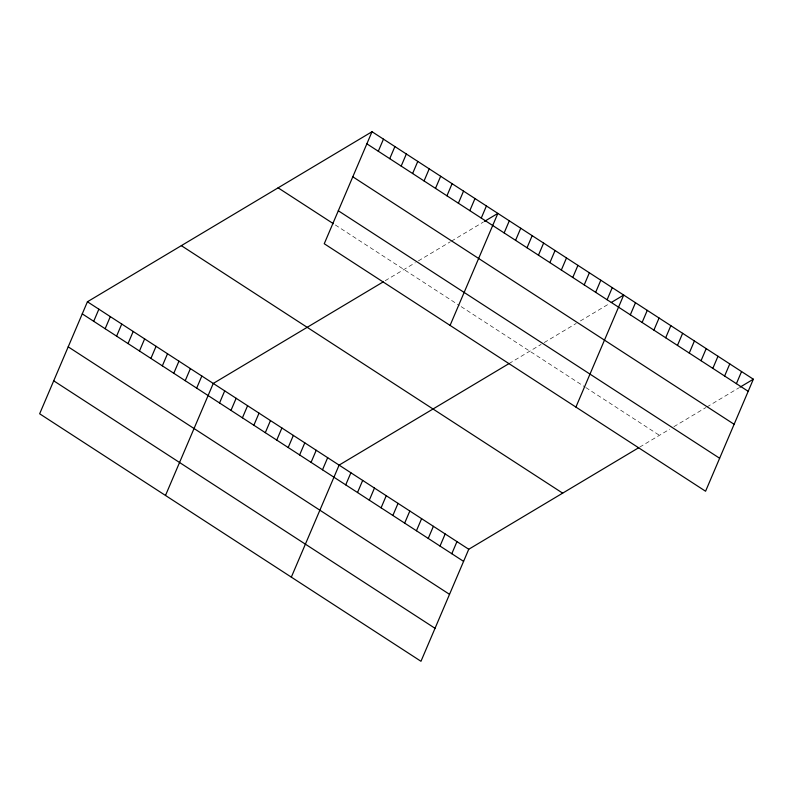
<?xml version="1.0" encoding="UTF-8"?>
<svg xmlns="http://www.w3.org/2000/svg" width="793" height="793" viewBox="0 0 793 793"><rect width="100%" height="100%" fill="white"/><g stroke="black" fill="none" stroke-linecap="round" stroke-linejoin="round"><path stroke-width="0.59" stroke-dasharray="3.96 2.97" d="M385.19 280.712L415.294 262.721M418.397 260.877L450.384 241.756M451.425 241.141L483.413 222.02M509.047 363.571L541.133 344.4M544.236 342.546L576.224 323.425M580.357 320.967L609.252 303.699M639.683 447.123L669.758 429.162M673.881 426.693L705.879 407.572M706.91 406.958L738.898 387.846M335.31 224.954L459.236 305.394M461.149 306.633L584.788 386.875M585.769 387.519L659.429 435.327"/><path stroke-width="1.19" d="M372.026 131.717L324.248 243.738L705.572 491.234L753.35 379.213L372.026 131.717L87.428 301.766L39.65 413.787L420.974 661.283L468.752 549.262L638.702 447.718M93.703 321.304L98.867 309.191M105.152 328.728L110.306 316.615M116.591 336.153L121.745 324.04M128.03 343.577L133.194 331.464M139.469 351.002L144.633 338.889M150.908 358.426L156.072 346.323M162.347 365.851L167.511 353.747M173.786 373.275L178.95 361.172M185.225 380.699L190.389 368.596M196.664 388.124L201.828 376.021M165.489 495.466L213.267 383.445L383.207 281.892M219.542 402.973L224.706 390.87M230.981 410.397L236.145 398.294M242.42 417.822L247.585 405.719M253.859 425.246L259.024 413.143M378.301 151.245L383.465 139.142M265.308 432.671L270.463 420.568M389.74 158.669L394.904 146.566M276.747 440.095L281.902 427.992M401.179 166.094L406.343 153.991M288.186 447.52L293.351 435.416M412.618 173.518L417.782 161.415M299.625 454.944L304.79 442.841M424.057 180.943L429.221 168.84M311.064 462.369L316.229 450.265M435.506 188.367L440.66 176.264M322.503 469.793L327.668 457.69M446.945 195.792L452.099 183.689M291.328 577.135L339.107 465.114L509.047 363.571M458.384 203.216L463.548 191.113M345.728 484.87L350.893 472.767M469.823 210.641L474.987 198.537M357.514 492.522L362.679 480.419M481.262 218.065L486.426 205.962M369.3 500.175L374.465 488.062M450.077 325.408L497.865 213.386L484.444 221.406M381.086 507.817L386.25 495.714M504.14 232.914L509.304 220.811M392.872 515.47L398.036 503.367M515.579 240.338L520.743 228.235M404.658 523.122L409.822 511.019M527.018 247.763L532.182 235.66M416.444 530.765L421.608 518.662M538.457 255.197L543.621 243.084M428.23 538.417L433.394 526.314M549.896 262.622L555.06 250.509M440.016 546.07L445.18 533.967M561.335 270.046L566.499 257.933M451.802 553.722L456.966 541.609M572.774 277.471L577.938 265.358M584.213 284.895L589.377 272.782M595.662 292.32L600.816 280.216M607.101 299.744L612.255 287.641M575.916 407.087L623.704 295.065L611.314 302.46M630.326 314.821L635.49 302.708M642.112 322.464L647.276 310.36M653.898 330.116L659.062 318.013M665.684 337.768L670.848 325.665M677.47 345.411L682.634 333.308M689.256 353.063L694.42 340.96M701.042 360.716L706.206 348.613M712.828 368.368L717.992 356.255M724.614 376.011L729.778 363.908M736.4 383.663L741.564 371.56M739.928 387.222L753.35 379.213M366.862 143.82L748.186 391.316M352.796 176.789L734.12 424.285M338.304 210.76L719.638 458.255M278.105 187.832L333.397 223.715M181.349 245.652L562.673 493.147M87.428 301.766L468.752 549.262M82.264 313.869L463.588 561.365M68.208 346.848L449.532 594.344M53.716 380.818L435.04 628.314"/></g></svg>
